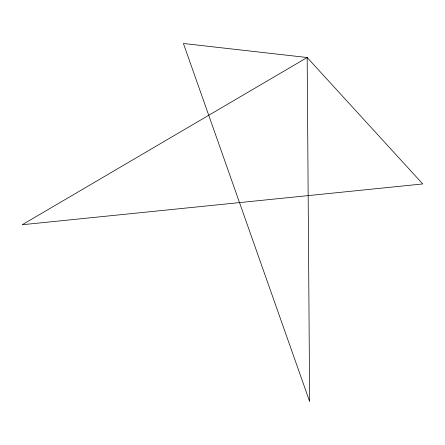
<?xml version="1.0" encoding="UTF-8"?>
<svg xmlns="http://www.w3.org/2000/svg" width="445" height="445" viewBox="0 0 445 445"><rect width="100%" height="100%" fill="white"/><g stroke="black" fill="none" stroke-linecap="round" stroke-linejoin="round"><path stroke-width="0.67" d="M307.172 57.516L22.25 224.731L422.75 183.946L307.172 57.516L183.412 43.488L309.642 401.512L307.172 57.516"/></g></svg>
